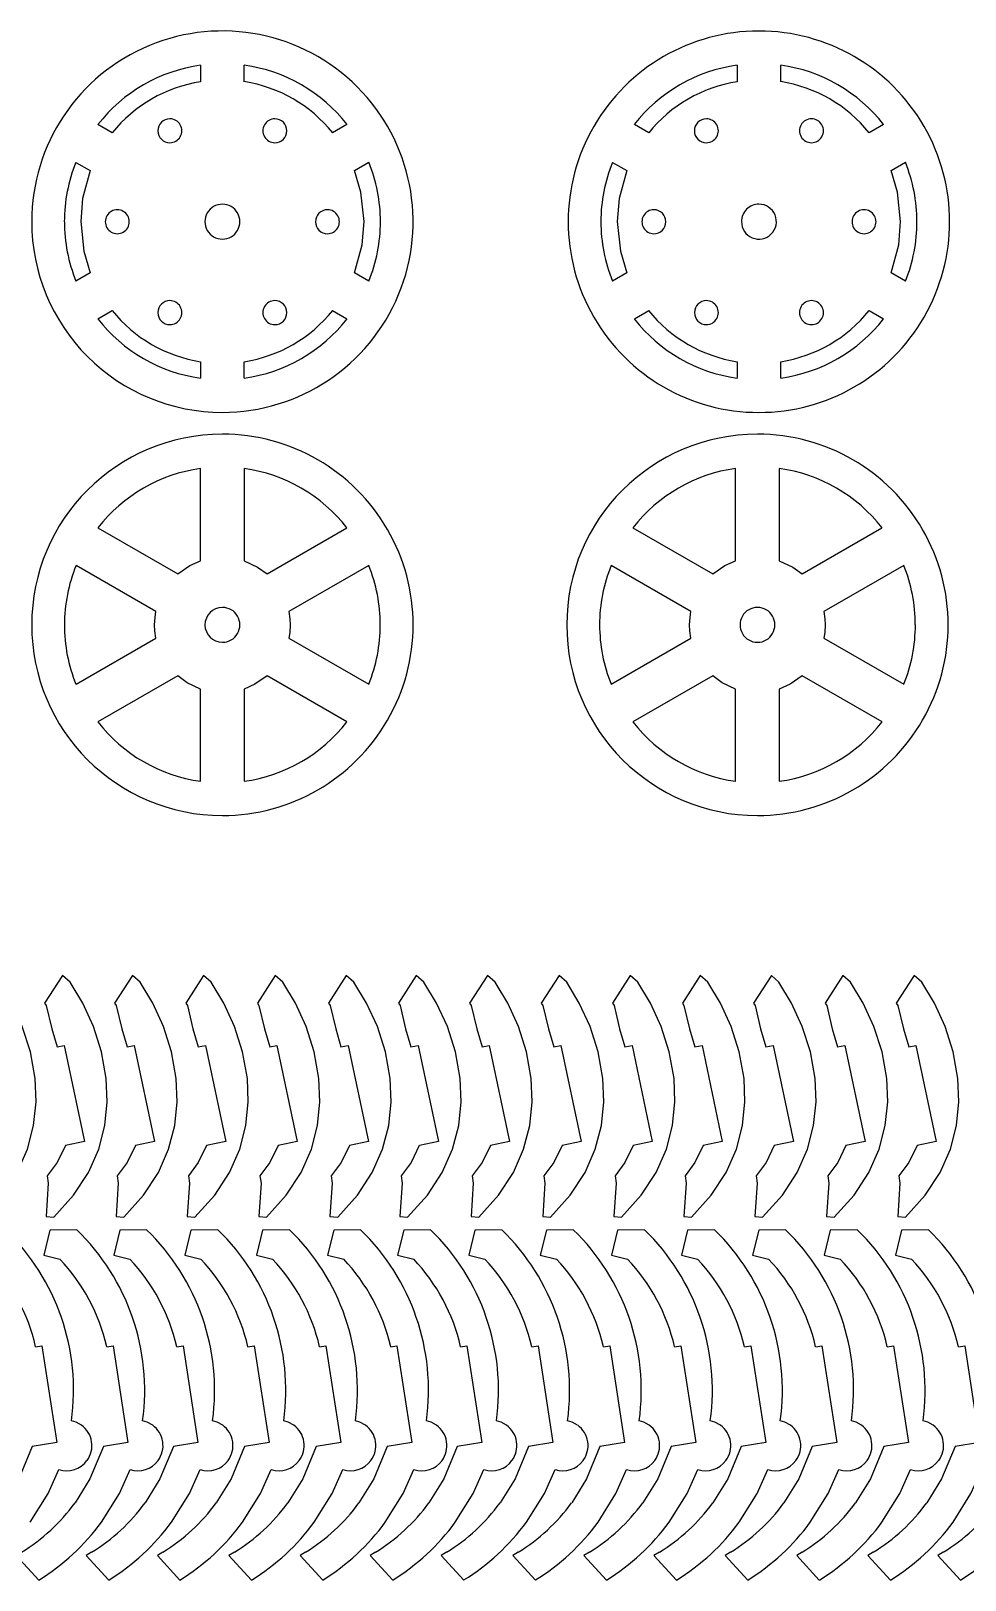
# Model space of a CAD drawing. Header units: millimetres. Extents: x -2305 to 1184, y -190 to 1638.
# Drawn here: x -1176.7 to -1048.2, y -186.8 to 26.4 of the extents above; entities that cross this region are included whole.
import ezdxf

# ---------------------------------------------------------------- set-up
doc = ezdxf.new("R2010")
doc.units = ezdxf.units.MM

msp = doc.modelspace()

# ---------------------------------------------------------------- linework, layer by layer
at = {"color": 7, "linetype": 'Continuous'}
for p, q in [((-1153.35, 21.69), (-1153.35, 19.42)), ((-1147.35, 19.42), (-1147.35, 21.69)), ((-1079.53, 21.69), (-1079.53, 19.42)), ((-1073.53, 19.42), (-1073.53, 21.69)), ((-1165.53, 12.38), (-1167.5, 13.52)), ((-1133.21, 13.52), (-1135.18, 12.38)), ((-1091.7, 12.38), (-1093.67, 13.52)), ((-1059.38, 13.52), (-1061.35, 12.38)), ((-1170.5, 8.32), (-1168.53, 7.19)), ((-1132.17, 7.19), (-1130.2, 8.33)), ((-1096.68, 8.32), (-1094.71, 7.19)), ((-1058.35, 7.19), (-1056.38, 8.33)), ((-1168.53, -6.88), (-1170.5, -8.01)), ((-1130.2, -8.01), (-1132.17, -6.88)), ((-1094.71, -6.88), (-1096.68, -8.01)), ((-1056.38, -8.01), (-1058.35, -6.88)), ((-1167.5, -13.21), (-1165.53, -12.07)), ((-1135.18, -12.07), (-1133.21, -13.2)), ((-1093.67, -13.21), (-1091.7, -12.07)), ((-1061.35, -12.07), (-1059.38, -13.2)), ((-1153.35, -19.11), (-1153.35, -21.37)), ((-1147.35, -21.37), (-1147.35, -19.11)), ((-1079.53, -19.11), (-1079.53, -21.37)), ((-1073.53, -21.37), (-1073.53, -19.11)), ((-1153.35, -46.5), (-1153.35, -33.8)), ((-1147.36, -33.8), (-1147.36, -46.49)), ((-1079.73, -46.5), (-1079.73, -33.8)), ((-1073.74, -33.8), (-1073.74, -46.49)), ((-1167.49, -41.97), (-1156.49, -48.32)), ((-1144.21, -48.31), (-1133.22, -41.97)), ((-1093.86, -41.97), (-1082.87, -48.32)), ((-1070.59, -48.31), (-1059.6, -41.97)), ((-1147.36, -46.49), (-1147.35, -46.5)), ((-1073.74, -46.49), (-1073.73, -46.5)), ((-1159.5, -53.5), (-1170.49, -47.16)), ((-1130.22, -47.16), (-1141.21, -53.5)), ((-1085.88, -53.5), (-1096.87, -47.16)), ((-1056.59, -47.16), (-1067.58, -53.5)), ((-1170.49, -63.49), (-1159.5, -57.14)), ((-1141.21, -57.14), (-1130.22, -63.49)), ((-1096.87, -63.49), (-1085.88, -57.14)), ((-1067.59, -57.14), (-1056.59, -63.49)), ((-1156.49, -62.33), (-1167.48, -68.67)), ((-1133.22, -68.68), (-1144.21, -62.33)), ((-1082.87, -62.33), (-1093.86, -68.67)), ((-1059.59, -68.68), (-1070.59, -62.33)), ((-1153.35, -76.84), (-1153.35, -64.15)), ((-1147.35, -64.15), (-1147.35, -76.84)), ((-1079.73, -76.84), (-1079.73, -64.15)), ((-1079.73, -64.15), (-1079.73, -64.15)), ((-1073.73, -64.15), (-1073.73, -76.84)), ((-1172.36, -103.59), (-1174.81, -107.36)), ((-1171.31, -104.5), (-1172.36, -103.59)), ((-1162.73, -103.59), (-1165.18, -107.36)), ((-1161.68, -104.5), (-1162.73, -103.59)), ((-1152.94, -103.59), (-1155.39, -107.36)), ((-1151.89, -104.5), (-1152.94, -103.59)), ((-1143.09, -103.59), (-1145.54, -107.36)), ((-1142.04, -104.5), (-1143.09, -103.59)), ((-1133.3, -103.59), (-1135.75, -107.36)), ((-1132.25, -104.5), (-1133.3, -103.59)), ((-1123.67, -103.59), (-1126.12, -107.36)), ((-1122.62, -104.5), (-1123.67, -103.59)), ((-1113.88, -103.59), (-1116.34, -107.36)), ((-1112.83, -104.5), (-1113.88, -103.59)), ((-1104.03, -103.59), (-1106.48, -107.36)), ((-1102.98, -104.5), (-1104.03, -103.59)), ((-1094.24, -103.59), (-1096.69, -107.36)), ((-1093.19, -104.5), (-1094.24, -103.59)), ((-1084.61, -103.59), (-1087.06, -107.36)), ((-1083.56, -104.5), (-1084.61, -103.59)), ((-1074.82, -103.59), (-1077.28, -107.36)), ((-1073.77, -104.5), (-1074.82, -103.59)), ((-1064.97, -103.59), (-1067.42, -107.36)), ((-1063.92, -104.5), (-1064.97, -103.59)), ((-1055.18, -103.59), (-1057.63, -107.36)), ((-1054.13, -104.5), (-1055.18, -103.59)), ((-1174.81, -107.36), (-1174.59, -107.69)), ((-1165.18, -107.36), (-1164.96, -107.69)), ((-1155.39, -107.36), (-1155.17, -107.69)), ((-1145.54, -107.36), (-1145.32, -107.69)), ((-1135.75, -107.36), (-1135.53, -107.69)), ((-1126.12, -107.36), (-1125.9, -107.69)), ((-1116.34, -107.36), (-1116.12, -107.69)), ((-1106.48, -107.36), (-1106.26, -107.69)), ((-1096.69, -107.36), (-1096.47, -107.69)), ((-1087.06, -107.36), (-1086.84, -107.69)), ((-1077.28, -107.36), (-1077.06, -107.69)), ((-1067.42, -107.36), (-1067.2, -107.69)), ((-1057.63, -107.36), (-1057.41, -107.69)), ((-1173.1, -113.4), (-1172.11, -113.19)), ((-1172.11, -113.19), (-1169.32, -126.4)), ((-1163.47, -113.4), (-1162.48, -113.19)), ((-1162.48, -113.19), (-1159.69, -126.4)), ((-1153.68, -113.4), (-1152.69, -113.19)), ((-1152.69, -113.19), (-1149.9, -126.4)), ((-1143.83, -113.4), (-1142.84, -113.19)), ((-1142.84, -113.19), (-1140.05, -126.4)), ((-1134.04, -113.4), (-1133.05, -113.19)), ((-1133.05, -113.19), (-1130.26, -126.4)), ((-1124.41, -113.4), (-1123.42, -113.19)), ((-1123.42, -113.19), (-1120.63, -126.4)), ((-1114.63, -113.4), (-1113.64, -113.19)), ((-1113.64, -113.19), (-1110.84, -126.4)), ((-1104.77, -113.4), (-1103.78, -113.19)), ((-1103.78, -113.19), (-1100.99, -126.4)), ((-1094.98, -113.4), (-1093.99, -113.19)), ((-1093.99, -113.19), (-1091.2, -126.4)), ((-1085.35, -113.4), (-1084.36, -113.19)), ((-1084.36, -113.19), (-1081.57, -126.4)), ((-1075.56, -113.4), (-1074.58, -113.19)), ((-1074.58, -113.19), (-1071.78, -126.4)), ((-1065.71, -113.4), (-1064.72, -113.19)), ((-1064.72, -113.19), (-1061.93, -126.4)), ((-1055.92, -113.4), (-1054.93, -113.19)), ((-1054.93, -113.19), (-1052.14, -126.4)), ((-1169.32, -126.4), (-1171.94, -126.95)), ((-1159.69, -126.4), (-1162.31, -126.95)), ((-1149.9, -126.4), (-1152.52, -126.95)), ((-1140.05, -126.4), (-1142.67, -126.95)), ((-1130.26, -126.4), (-1132.88, -126.95)), ((-1120.63, -126.4), (-1123.25, -126.95)), ((-1110.84, -126.4), (-1113.47, -126.95)), ((-1100.99, -126.4), (-1103.61, -126.95)), ((-1091.2, -126.4), (-1093.82, -126.95)), ((-1081.57, -126.4), (-1084.19, -126.95)), ((-1071.78, -126.4), (-1074.41, -126.95)), ((-1061.93, -126.4), (-1064.55, -126.95)), ((-1052.14, -126.4), (-1054.76, -126.95)), ((-1174.31, -132.15), (-1174.61, -136.74)), ((-1174.45, -131.13), (-1174.31, -132.15)), ((-1164.68, -132.15), (-1164.99, -136.74)), ((-1164.82, -131.13), (-1164.68, -132.15)), ((-1154.89, -132.15), (-1155.2, -136.74)), ((-1155.03, -131.13), (-1154.89, -132.15)), ((-1145.04, -132.15), (-1145.34, -136.74)), ((-1145.18, -131.13), (-1145.04, -132.15)), ((-1135.25, -132.15), (-1135.55, -136.74)), ((-1135.39, -131.13), (-1135.25, -132.15)), ((-1125.62, -132.15), (-1125.93, -136.74)), ((-1125.76, -131.13), (-1125.62, -132.15)), ((-1115.84, -132.15), (-1116.14, -136.74)), ((-1115.98, -131.13), (-1115.84, -132.15)), ((-1105.98, -132.15), (-1106.28, -136.74)), ((-1106.12, -131.13), (-1105.98, -132.15)), ((-1096.19, -132.15), (-1096.49, -136.74)), ((-1096.33, -131.13), (-1096.19, -132.15)), ((-1086.56, -132.15), (-1086.86, -136.74)), ((-1086.7, -131.13), (-1086.56, -132.15)), ((-1076.77, -132.15), (-1077.08, -136.74)), ((-1076.92, -131.13), (-1076.77, -132.15)), ((-1066.92, -132.15), (-1067.22, -136.74)), ((-1067.06, -131.13), (-1066.92, -132.15)), ((-1057.13, -132.15), (-1057.43, -136.74)), ((-1057.27, -131.13), (-1057.13, -132.15)), ((-1174.61, -136.74), (-1173.56, -136.81)), ((-1164.99, -136.74), (-1163.93, -136.81)), ((-1155.2, -136.74), (-1154.14, -136.81)), ((-1145.34, -136.74), (-1144.29, -136.81)), ((-1135.55, -136.74), (-1134.49, -136.81)), ((-1125.93, -136.74), (-1124.87, -136.81)), ((-1116.14, -136.74), (-1115.08, -136.81)), ((-1106.28, -136.74), (-1105.22, -136.81)), ((-1096.49, -136.74), (-1095.44, -136.81)), ((-1086.86, -136.74), (-1085.81, -136.81)), ((-1077.08, -136.74), (-1076.02, -136.81)), ((-1067.22, -136.74), (-1066.16, -136.81)), ((-1057.43, -136.74), (-1056.38, -136.81)), ((-1174.1, -138.61), (-1174.94, -142.05)), ((-1170.4, -138.56), (-1174.1, -138.61)), ((-1164.47, -138.61), (-1165.31, -142.05)), ((-1160.78, -138.56), (-1164.47, -138.61)), ((-1154.68, -138.61), (-1155.52, -142.05)), ((-1150.99, -138.56), (-1154.68, -138.61)), ((-1144.82, -138.61), (-1145.67, -142.05)), ((-1141.13, -138.56), (-1144.82, -138.61)), ((-1135.04, -138.61), (-1135.88, -142.05)), ((-1131.34, -138.56), (-1135.04, -138.61)), ((-1125.41, -138.61), (-1126.25, -142.05)), ((-1121.71, -138.56), (-1125.41, -138.61)), ((-1115.62, -138.61), (-1116.46, -142.05)), ((-1111.93, -138.56), (-1115.62, -138.61)), ((-1105.77, -138.61), (-1106.61, -142.05)), ((-1102.07, -138.56), (-1105.77, -138.61)), ((-1095.98, -138.61), (-1096.82, -142.05)), ((-1092.28, -138.56), (-1095.98, -138.61)), ((-1086.35, -138.61), (-1087.19, -142.05)), ((-1082.65, -138.56), (-1086.35, -138.61)), ((-1076.56, -138.61), (-1077.4, -142.05)), ((-1072.87, -138.56), (-1076.56, -138.61)), ((-1066.71, -138.61), (-1067.55, -142.05)), ((-1063.01, -138.56), (-1066.71, -138.61)), ((-1056.92, -138.61), (-1057.76, -142.05)), ((-1053.22, -138.56), (-1056.92, -138.61)), ((-1174.94, -142.05), (-1172.72, -142.6)), ((-1165.31, -142.05), (-1163.1, -142.6)), ((-1155.52, -142.05), (-1153.31, -142.6)), ((-1145.67, -142.05), (-1143.45, -142.6)), ((-1135.88, -142.05), (-1133.66, -142.6)), ((-1126.25, -142.05), (-1124.03, -142.6)), ((-1116.46, -142.05), (-1114.25, -142.6)), ((-1106.61, -142.05), (-1104.39, -142.6)), ((-1096.82, -142.05), (-1094.6, -142.6)), ((-1087.19, -142.05), (-1084.97, -142.6)), ((-1077.4, -142.05), (-1075.19, -142.6)), ((-1067.55, -142.05), (-1065.33, -142.6)), ((-1057.76, -142.05), (-1055.54, -142.6)), ((-1176.05, -154.65), (-1175.18, -154.52)), ((-1175.18, -154.52), (-1173.13, -167.85)), ((-1166.26, -154.65), (-1165.4, -154.52)), ((-1165.4, -154.52), (-1163.35, -167.85)), ((-1156.63, -154.65), (-1155.77, -154.52)), ((-1155.77, -154.52), (-1153.72, -167.85)), ((-1146.85, -154.65), (-1145.98, -154.52)), ((-1145.98, -154.52), (-1143.93, -167.85)), ((-1136.99, -154.65), (-1136.12, -154.52)), ((-1136.12, -154.52), (-1134.07, -167.85)), ((-1127.2, -154.65), (-1126.33, -154.52)), ((-1126.33, -154.52), (-1124.28, -167.85)), ((-1117.57, -154.65), (-1116.7, -154.52)), ((-1116.7, -154.52), (-1114.65, -167.85)), ((-1107.79, -154.65), (-1106.92, -154.52)), ((-1106.92, -154.52), (-1104.87, -167.85)), ((-1097.93, -154.65), (-1097.06, -154.52)), ((-1097.06, -154.52), (-1095.01, -167.85)), ((-1088.14, -154.65), (-1087.27, -154.52)), ((-1087.27, -154.52), (-1085.22, -167.85)), ((-1078.51, -154.65), (-1077.65, -154.52)), ((-1077.65, -154.52), (-1075.6, -167.85)), ((-1068.72, -154.65), (-1067.86, -154.52)), ((-1067.86, -154.52), (-1065.81, -167.85)), ((-1058.87, -154.65), (-1058, -154.52)), ((-1058, -154.52), (-1055.95, -167.85)), ((-1049.08, -154.65), (-1048.22, -154.52)), ((-1048.22, -154.52), (-1046.17, -167.85)), ((-1173.13, -167.85), (-1176.52, -168.37)), ((-1163.35, -167.85), (-1166.73, -168.37)), ((-1153.72, -167.85), (-1157.1, -168.37)), ((-1143.93, -167.85), (-1147.32, -168.37)), ((-1134.07, -167.85), (-1137.46, -168.37)), ((-1124.28, -167.85), (-1127.67, -168.37)), ((-1114.65, -167.85), (-1118.04, -168.37)), ((-1104.87, -167.85), (-1108.25, -168.37)), ((-1095.01, -167.85), (-1098.4, -168.37)), ((-1085.22, -167.85), (-1088.61, -168.37)), ((-1075.6, -167.85), (-1078.98, -168.37)), ((-1065.81, -167.85), (-1069.2, -168.37)), ((-1055.95, -167.85), (-1059.34, -168.37)), ((-1046.17, -167.85), (-1049.55, -168.37)), ((-1168.35, -182.93), (-1169.09, -183.39)), ((-1158.56, -182.93), (-1159.3, -183.39)), ((-1148.7, -182.93), (-1149.45, -183.39)), ((-1138.92, -182.93), (-1139.66, -183.39)), ((-1129.28, -182.93), (-1130.03, -183.39)), ((-1119.5, -182.93), (-1120.24, -183.39)), ((-1109.64, -182.93), (-1110.39, -183.39)), ((-1099.86, -182.93), (-1100.6, -183.39)), ((-1090.23, -182.93), (-1090.97, -183.39)), ((-1080.44, -182.93), (-1081.18, -183.39)), ((-1070.58, -182.93), (-1071.32, -183.39)), ((-1060.79, -182.93), (-1061.54, -183.39)), ((-1051.16, -182.93), (-1051.91, -183.39)), ((-1178.72, -183.39), (-1175.61, -186.76)), ((-1169.09, -183.39), (-1165.98, -186.76)), ((-1159.3, -183.39), (-1156.19, -186.76)), ((-1149.45, -183.39), (-1146.34, -186.76)), ((-1139.66, -183.39), (-1136.55, -186.76)), ((-1130.03, -183.39), (-1126.92, -186.76)), ((-1120.24, -183.39), (-1117.13, -186.76)), ((-1110.39, -183.39), (-1107.28, -186.76)), ((-1100.6, -183.39), (-1097.49, -186.76)), ((-1090.97, -183.39), (-1087.86, -186.76)), ((-1081.18, -183.39), (-1078.07, -186.76)), ((-1071.32, -183.39), (-1068.22, -186.76)), ((-1061.54, -183.39), (-1058.43, -186.76)), ((-1051.91, -183.39), (-1048.8, -186.76))]:
    msp.add_line(p, q, dxfattribs=at)
at = {"color": 7, "linetype": 'Continuous', "flags": 128}
for points in [[(-1168.53, 7.19), (-1169.58, 3.36), (-1169.84, 0.16)], [(-1130.86, 0.16), (-1131.29, 4.21), (-1132.17, 7.19)], [(-1094.71, 7.19), (-1095.75, 3.36), (-1096.02, 0.16)], [(-1057.04, 0.16), (-1057.46, 4.21), (-1058.35, 7.19)], [(-1169.84, 0.16), (-1169.42, -3.89), (-1168.53, -6.88)], [(-1132.17, -6.88), (-1131.13, -3.05), (-1130.86, 0.16)], [(-1096.02, 0.16), (-1095.59, -3.89), (-1094.71, -6.88)], [(-1058.35, -6.88), (-1057.3, -3.05), (-1057.04, 0.16)], [(-1156.49, -48.32), (-1154.83, -47.15), (-1153.35, -46.5)], [(-1147.35, -46.5), (-1145.5, -47.37), (-1144.21, -48.31)], [(-1082.87, -48.32), (-1081.21, -47.15), (-1079.73, -46.5)], [(-1073.73, -46.5), (-1071.88, -47.37), (-1070.59, -48.31)], [(-1159.68, -55.32), (-1159.62, -54.29), (-1159.5, -53.5)], [(-1159.5, -57.14), (-1159.64, -56.13), (-1159.68, -55.32)], [(-1141.21, -53.5), (-1141.06, -54.51), (-1141.03, -55.32)], [(-1141.03, -55.32), (-1141.08, -56.35), (-1141.21, -57.14)], [(-1086.06, -55.32), (-1086, -54.29), (-1085.88, -53.5)], [(-1085.88, -57.14), (-1086.02, -56.13), (-1086.06, -55.32)], [(-1067.4, -55.32), (-1067.46, -56.35), (-1067.59, -57.14)], [(-1067.58, -53.5), (-1067.44, -54.51), (-1067.4, -55.32)], [(-1153.35, -64.15), (-1155.21, -63.28), (-1156.49, -62.33)], [(-1144.21, -62.33), (-1145.87, -63.5), (-1147.35, -64.15)], [(-1079.73, -64.15), (-1081.59, -63.28), (-1082.87, -62.33)], [(-1070.59, -62.33), (-1072.25, -63.5), (-1073.73, -64.15)], [(-1183.34, -136.81), (-1180.62, -133.81), (-1178.58, -130.68), (-1177.16, -127.47), (-1176.32, -124.21), (-1175.99, -120.95), (-1176.12, -117.74), (-1176.77, -114.07), (-1177.88, -110.59), (-1179.36, -107.38), (-1181.1, -104.5)], [(-1173.56, -136.81), (-1170.83, -133.81), (-1168.79, -130.68), (-1167.37, -127.47), (-1166.53, -124.21), (-1166.2, -120.95), (-1166.33, -117.74), (-1166.98, -114.07), (-1168.09, -110.59), (-1169.57, -107.38), (-1171.31, -104.5)], [(-1163.93, -136.81), (-1161.2, -133.81), (-1159.16, -130.68), (-1157.75, -127.47), (-1156.9, -124.21), (-1156.57, -120.95), (-1156.7, -117.74), (-1157.35, -114.07), (-1158.47, -110.59), (-1159.94, -107.38), (-1161.68, -104.5)], [(-1154.14, -136.81), (-1151.41, -133.81), (-1149.37, -130.68), (-1147.96, -127.47), (-1147.11, -124.21), (-1146.79, -120.95), (-1146.91, -117.74), (-1147.57, -114.07), (-1148.68, -110.59), (-1150.15, -107.38), (-1151.89, -104.5)], [(-1144.29, -136.81), (-1141.56, -133.81), (-1139.52, -130.68), (-1138.1, -127.47), (-1137.26, -124.21), (-1136.93, -120.95), (-1137.06, -117.74), (-1137.71, -114.07), (-1138.82, -110.59), (-1140.3, -107.38), (-1142.04, -104.5)], [(-1134.49, -136.81), (-1131.77, -133.81), (-1129.73, -130.68), (-1128.31, -127.47), (-1127.47, -124.21), (-1127.14, -120.95), (-1127.27, -117.74), (-1127.92, -114.07), (-1129.03, -110.59), (-1130.51, -107.38), (-1132.25, -104.5)], [(-1124.87, -136.81), (-1122.14, -133.81), (-1120.1, -130.68), (-1118.69, -127.47), (-1117.84, -124.21), (-1117.51, -120.95), (-1117.64, -117.74), (-1118.29, -114.07), (-1119.4, -110.59), (-1120.88, -107.38), (-1122.62, -104.5)], [(-1115.08, -136.81), (-1112.35, -133.81), (-1110.31, -130.68), (-1108.9, -127.47), (-1108.06, -124.21), (-1107.73, -120.95), (-1107.85, -117.74), (-1108.51, -114.07), (-1109.62, -110.59), (-1111.09, -107.38), (-1112.83, -104.5)], [(-1105.22, -136.81), (-1102.5, -133.81), (-1100.46, -130.68), (-1099.04, -127.47), (-1098.2, -124.21), (-1097.87, -120.95), (-1098, -117.74), (-1098.65, -114.07), (-1099.76, -110.59), (-1101.24, -107.38), (-1102.98, -104.5)], [(-1095.44, -136.81), (-1092.71, -133.81), (-1090.67, -130.68), (-1089.25, -127.47), (-1088.41, -124.21), (-1088.08, -120.95), (-1088.21, -117.74), (-1088.86, -114.07), (-1089.97, -110.59), (-1091.45, -107.38), (-1093.19, -104.5)], [(-1085.81, -136.81), (-1083.08, -133.81), (-1081.04, -130.68), (-1079.63, -127.47), (-1078.78, -124.21), (-1078.45, -120.95), (-1078.58, -117.74), (-1079.23, -114.07), (-1080.35, -110.59), (-1081.82, -107.38), (-1083.56, -104.5)], [(-1076.02, -136.81), (-1073.29, -133.81), (-1071.25, -130.68), (-1069.84, -127.47), (-1069, -124.21), (-1068.67, -120.95), (-1068.79, -117.74), (-1069.45, -114.07), (-1070.56, -110.59), (-1072.03, -107.38), (-1073.77, -104.5)], [(-1066.16, -136.81), (-1063.44, -133.81), (-1061.39, -130.68), (-1059.98, -127.47), (-1059.14, -124.21), (-1058.81, -120.95), (-1058.94, -117.74), (-1059.59, -114.07), (-1060.7, -110.59), (-1062.18, -107.38), (-1063.92, -104.5)], [(-1056.38, -136.81), (-1053.65, -133.81), (-1051.61, -130.68), (-1050.19, -127.47), (-1049.35, -124.21), (-1049.02, -120.95), (-1049.15, -117.74), (-1049.8, -114.07), (-1050.91, -110.59), (-1052.39, -107.38), (-1054.13, -104.5)], [(-1174.59, -107.69), (-1173.83, -110.89), (-1173.1, -113.4)], [(-1164.96, -107.69), (-1164.2, -110.89), (-1163.47, -113.4)], [(-1155.17, -107.69), (-1154.41, -110.89), (-1153.68, -113.4)], [(-1145.32, -107.69), (-1144.56, -110.89), (-1143.83, -113.4)], [(-1135.53, -107.69), (-1134.76, -110.89), (-1134.04, -113.4)], [(-1125.9, -107.69), (-1125.14, -110.89), (-1124.41, -113.4)], [(-1116.12, -107.69), (-1115.35, -110.89), (-1114.63, -113.4)], [(-1106.26, -107.69), (-1105.49, -110.89), (-1104.77, -113.4)], [(-1096.47, -107.69), (-1095.71, -110.89), (-1094.98, -113.4)], [(-1086.84, -107.69), (-1086.08, -110.89), (-1085.35, -113.4)], [(-1077.06, -107.69), (-1076.29, -110.89), (-1075.56, -113.4)], [(-1067.2, -107.69), (-1066.43, -110.89), (-1065.71, -113.4)], [(-1057.41, -107.69), (-1056.64, -110.89), (-1055.92, -113.4)], [(-1171.94, -126.95), (-1173.08, -129.31), (-1174.45, -131.13)], [(-1162.31, -126.95), (-1163.45, -129.31), (-1164.82, -131.13)], [(-1152.52, -126.95), (-1153.67, -129.31), (-1155.03, -131.13)], [(-1142.67, -126.95), (-1143.81, -129.31), (-1145.18, -131.13)], [(-1132.88, -126.95), (-1134.02, -129.31), (-1135.39, -131.13)], [(-1123.26, -126.95), (-1124.4, -129.31), (-1125.76, -131.13)], [(-1113.47, -126.95), (-1114.61, -129.31), (-1115.98, -131.13)], [(-1103.61, -126.95), (-1104.75, -129.31), (-1106.12, -131.13)], [(-1093.82, -126.95), (-1094.96, -129.31), (-1096.33, -131.13)], [(-1084.2, -126.95), (-1085.34, -129.31), (-1086.7, -131.13)], [(-1074.41, -126.95), (-1075.55, -129.31), (-1076.92, -131.13)], [(-1064.55, -126.95), (-1065.69, -129.31), (-1067.06, -131.13)], [(-1054.76, -126.95), (-1055.9, -129.31), (-1057.27, -131.13)], [(-1169.73, -165.45), (-1170.49, -165.03), (-1171.12, -164.84)], [(-1159.94, -165.45), (-1160.7, -165.03), (-1161.34, -164.84)], [(-1150.31, -165.45), (-1151.07, -165.03), (-1151.71, -164.84)], [(-1140.52, -165.45), (-1141.28, -165.03), (-1141.92, -164.84)], [(-1130.67, -165.45), (-1131.43, -165.03), (-1132.06, -164.84)], [(-1120.88, -165.45), (-1121.64, -165.03), (-1122.28, -164.84)], [(-1111.25, -165.45), (-1112.01, -165.03), (-1112.65, -164.84)], [(-1101.47, -165.45), (-1102.22, -165.03), (-1102.86, -164.84)], [(-1091.61, -165.45), (-1092.37, -165.03), (-1093.01, -164.84)], [(-1081.82, -165.45), (-1082.58, -165.03), (-1083.22, -164.84)], [(-1072.19, -165.45), (-1072.95, -165.03), (-1073.59, -164.84)], [(-1062.41, -165.45), (-1063.17, -165.03), (-1063.8, -164.84)], [(-1052.55, -165.45), (-1053.31, -165.03), (-1053.94, -164.84)], [(-1176.52, -168.37), (-1178.36, -172.84), (-1180.41, -176.14)], [(-1166.73, -168.37), (-1168.57, -172.84), (-1170.62, -176.14)], [(-1157.1, -168.37), (-1158.94, -172.84), (-1161, -176.14)], [(-1147.32, -168.37), (-1149.15, -172.84), (-1151.21, -176.14)], [(-1137.46, -168.37), (-1139.29, -172.84), (-1141.35, -176.14)], [(-1127.67, -168.37), (-1129.51, -172.84), (-1131.57, -176.14)], [(-1118.04, -168.37), (-1119.88, -172.84), (-1121.93, -176.14)], [(-1108.25, -168.37), (-1110.09, -172.84), (-1112.15, -176.14)], [(-1098.4, -168.37), (-1100.24, -172.84), (-1102.29, -176.14)], [(-1088.61, -168.37), (-1090.45, -172.84), (-1092.51, -176.14)], [(-1078.98, -168.37), (-1080.82, -172.84), (-1082.88, -176.14)], [(-1069.2, -168.37), (-1071.03, -172.84), (-1073.09, -176.14)], [(-1059.34, -168.37), (-1061.18, -172.84), (-1063.23, -176.14)], [(-1049.55, -168.37), (-1051.39, -172.84), (-1053.44, -176.14)], [(-1176.79, -178.8), (-1174.32, -174.84), (-1172.85, -171.57)], [(-1167, -178.8), (-1164.53, -174.84), (-1163.06, -171.57)], [(-1157.37, -178.8), (-1154.9, -174.84), (-1153.43, -171.57)], [(-1147.58, -178.8), (-1145.11, -174.84), (-1143.64, -171.57)], [(-1137.72, -178.8), (-1135.26, -174.84), (-1133.79, -171.57)], [(-1127.94, -178.8), (-1125.47, -174.84), (-1124, -171.57)], [(-1118.31, -178.8), (-1115.84, -174.84), (-1114.37, -171.57)], [(-1108.52, -178.8), (-1106.05, -174.84), (-1104.58, -171.57)], [(-1098.67, -178.8), (-1096.2, -174.84), (-1094.73, -171.57)], [(-1088.88, -178.8), (-1086.41, -174.84), (-1084.94, -171.57)], [(-1079.25, -178.8), (-1076.78, -174.84), (-1075.31, -171.57)], [(-1069.46, -178.8), (-1066.99, -174.84), (-1065.52, -171.57)], [(-1059.61, -178.8), (-1057.14, -174.84), (-1055.67, -171.57)], [(-1049.82, -178.8), (-1047.35, -174.84), (-1045.88, -171.57)]]:
    msp.add_lwpolyline(points, dxfattribs=at)
at = {"color": 7, "linetype": 'Continuous'}
for centre, radius, start, end in [((-1150.35, 0.16), 26.24, 269.994, 180.0075), ((-1076.53, 0.15), 26.24, 90.0001, 270.0008), ((-1076.53, 0.15), 26.24, 269.9988, 90.0004), ((-1150.36, 0.18), 21.71, 97.9113, 142.1083), ((-1150.34, 0.18), 21.72, 37.9115, 82.0893), ((-1076.54, 0.18), 21.72, 97.914, 142.1055), ((-1076.52, 0.18), 21.72, 37.9115, 82.0896), ((-1150.36, 0.19), 19.46, 98.8421, 141.2141), ((-1150.36, 0.17), 19.49, 38.8192, 81.1204), ((-1076.53, 0.19), 19.46, 98.8454, 141.2109), ((-1076.54, 0.17), 19.49, 38.8191, 81.1224), ((-1157.58, 12.67), 1.65, 90.0065, 269.9932), ((-1157.58, 12.67), 1.65, 269.99, 90.0103), ((-1143.13, 12.67), 1.65, 89.99, 270.0087), ((-1143.13, 12.67), 1.65, 270.0065, 89.9949), ((-1083.76, 12.67), 1.65, 90.0065, 269.9911), ((-1083.76, 12.67), 1.65, 269.99, 90.0125), ((-1069.3, 12.67), 1.65, 89.99, 270.0079), ((-1069.3, 12.67), 1.65, 269.99, 90.0121), ((-1150.46, 0.17), 21.64, 157.8764, 180.0462), ((-1150.25, 0.18), 21.64, 359.9466, 22.123), ((-1076.63, 0.17), 21.64, 157.8771, 180.0447), ((-1076.42, 0.18), 21.63, 359.9404, 22.1295), ((-1150.36, 0.16), 2.4, 89.9644, 270.0293), ((-1150.35, 0.16), 2.4, 269.967, 90.0393), ((-1076.53, 0.16), 2.4, 89.927, 180.0626), ((-1076.53, 0.16), 2.4, 180.0001, 90.0076), ((-1150.37, 0.14), 26.22, 179.9642, 270.0385), ((-1150.43, 0.14), 21.66, 179.9582, 202.1098), ((-1164.81, 0.15), 1.65, 89.99, 269.995), ((-1164.81, 0.15), 1.65, 270.0065, 90.0085), ((-1135.9, 0.15), 1.65, 90.0065, 269.9903), ((-1135.9, 0.15), 1.65, 269.99, 90.0133), ((-1150.24, 0.13), 21.63, 337.8722, 0.0548), ((-1076.62, 0.14), 21.65, 179.9529, 202.1142), ((-1090.98, 0.15), 1.65, 89.99, 270.0094), ((-1090.98, 0.15), 1.65, 270.0065, 89.9941), ((-1062.07, 0.15), 1.65, 89.9945, 269.9987), ((-1062.07, 0.15), 1.65, 269.9945, 90.0123), ((-1076.4, 0.13), 21.62, 337.8676, 0.0597), ((-1150.35, 0.14), 19.48, 218.8067, 261.1413), ((-1157.58, -12.36), 1.65, 90.015, 269.9847), ((-1157.58, -12.36), 1.65, 269.9985, 90.0019), ((-1150.35, 0.13), 19.47, 278.857, 321.2065), ((-1143.13, -12.36), 1.65, 89.9985, 270.0002), ((-1143.13, -12.36), 1.65, 270.015, 89.9864), ((-1076.53, 0.14), 19.48, 218.8083, 261.1397), ((-1083.75, -12.36), 1.65, 90.015, 269.9826), ((-1083.76, -12.36), 1.65, 269.9985, 90.004), ((-1076.53, 0.13), 19.47, 278.8567, 321.2066), ((-1069.3, -12.36), 1.65, 89.9985, 269.9994), ((-1069.3, -12.36), 1.65, 269.9985, 90.0037), ((-1150.36, 0.14), 21.72, 217.918, 262.0886), ((-1150.34, 0.14), 21.72, 277.9081, 322.0865), ((-1076.54, 0.14), 21.72, 217.9181, 262.0885), ((-1076.51, 0.14), 21.71, 277.9065, 322.0881), ((-1150.35, -55.32), 26.24, 90.0006, 269.9987), ((-1150.35, -55.32), 26.24, 269.9995, 90.0012), ((-1076.73, -55.32), 26.24, 89.9995, 269.9995), ((-1076.73, -55.32), 26.24, 269.9995, 90.0015), ((-1150.36, -55.3), 21.7, 97.9225, 142.1123), ((-1150.35, -55.3), 21.7, 37.8953, 82.0834), ((-1076.74, -55.29), 21.7, 97.92, 142.1168), ((-1076.72, -55.29), 21.7, 37.8924, 82.088), ((-1150.39, -55.31), 21.69, 157.9103, 180.0235), ((-1150.28, -55.3), 21.65, 359.9578, 22.1024), ((-1076.8, -55.31), 21.66, 157.8978, 180.0444), ((-1076.65, -55.3), 21.64, 359.9518, 22.1075), ((-1150.35, -55.32), 2.4, 90.0043, 269.9894), ((-1150.35, -55.32), 2.4, 269.993, 90.0133), ((-1076.73, -55.32), 2.4, 89.993, 269.9981), ((-1076.73, -55.32), 2.4, 269.993, 90.0158), ((-1150.4, -55.33), 21.69, 179.9816, 202.0977), ((-1150.29, -55.33), 21.66, 337.8974, 0.0401), ((-1076.83, -55.34), 21.62, 179.9444, 202.1235), ((-1076.67, -55.33), 21.67, 337.9014, 0.0416), ((-1150.36, -55.35), 21.7, 217.8918, 262.0804), ((-1150.34, -55.35), 21.7, 277.9214, 322.1046), ((-1076.74, -55.35), 21.7, 217.8937, 262.0835), ((-1076.72, -55.34), 21.71, 277.9195, 322.0955), ((-1201.58, -160.64), 30.75, 352.1518, 45.9167), ((-1191.78, -160.64), 30.74, 352.1397, 45.9226), ((-1182.16, -160.64), 30.74, 352.1421, 45.9207), ((-1172.37, -160.64), 30.74, 352.1483, 45.9191), ((-1162.52, -160.64), 30.75, 352.1545, 45.9161), ((-1152.73, -160.64), 30.74, 352.1408, 45.9199), ((-1143.1, -160.64), 30.74, 352.1447, 45.9201), ((-1133.31, -160.64), 30.74, 352.1422, 45.92), ((-1123.45, -160.64), 30.74, 352.1393, 45.9207), ((-1113.67, -160.64), 30.74, 352.1378, 45.9193), ((-1104.04, -160.64), 30.74, 352.1416, 45.916), ((-1094.25, -160.64), 30.74, 352.1407, 45.92), ((-1084.4, -160.64), 30.74, 352.1478, 45.9179), ((-1074.6, -160.64), 30.74, 352.1411, 45.9261), ((-1201.42, -160.5), 26.04, 12.9926, 43.4238), ((-1191.66, -160.52), 26.07, 13.0151, 43.4099), ((-1182.03, -160.52), 26.07, 13.0138, 43.4136), ((-1172.22, -160.5), 26.04, 12.9932, 43.4217), ((-1162.36, -160.5), 26.04, 12.9925, 43.424), ((-1152.58, -160.51), 26.05, 13.0096, 43.4296), ((-1142.95, -160.51), 26.05, 13.0068, 43.4249), ((-1133.15, -160.5), 26.03, 12.9863, 43.4274), ((-1123.33, -160.52), 26.07, 13.0147, 43.4081), ((-1113.53, -160.51), 26.06, 13.0091, 43.4151), ((-1103.91, -160.52), 26.06, 13.0096, 43.4135), ((-1094.13, -160.52), 26.07, 13.0154, 43.406), ((-1084.27, -160.52), 26.07, 13.0146, 43.4114), ((-1074.48, -160.52), 26.07, 13.0115, 43.4117), ((-1171.78, -168.25), 3.48, 323.6735, 53.7748), ((-1162, -168.25), 3.48, 323.7074, 53.7598), ((-1152.37, -168.25), 3.48, 323.7121, 53.7583), ((-1142.58, -168.25), 3.48, 323.6799, 53.7728), ((-1132.72, -168.25), 3.48, 323.7036, 53.7662), ((-1122.94, -168.25), 3.48, 323.7089, 53.7394), ((-1113.31, -168.25), 3.48, 323.7069, 53.7401), ((-1103.52, -168.25), 3.48, 323.6875, 53.781), ((-1093.67, -168.25), 3.48, 323.6879, 53.7804), ((-1083.88, -168.25), 3.48, 323.7007, 53.7507), ((-1074.25, -168.25), 3.48, 323.6892, 53.7544), ((-1064.46, -168.25), 3.48, 323.6942, 53.7783), ((-1054.6, -168.25), 3.48, 323.6774, 53.7986), ((-1171.79, -168.25), 3.48, 252.269, 323.7196), ((-1162, -168.25), 3.48, 252.297, 323.6813), ((-1152.37, -168.25), 3.48, 252.2975, 323.6821), ((-1142.58, -168.25), 3.48, 252.2679, 323.7181), ((-1132.73, -168.25), 3.48, 252.2902, 323.6726), ((-1122.94, -168.25), 3.48, 252.2775, 323.7111), ((-1113.31, -168.25), 3.48, 252.2728, 323.7069), ((-1103.52, -168.25), 3.48, 252.2868, 323.688), ((-1093.67, -168.25), 3.48, 252.2828, 323.7084), ((-1083.88, -168.25), 3.48, 252.2694, 323.7203), ((-1074.25, -168.25), 3.48, 252.2682, 323.7185), ((-1064.46, -168.25), 3.48, 252.2835, 323.7094), ((-1054.61, -168.25), 3.48, 252.2869, 323.6947), ((-1191.67, -160.73), 26.08, 301.6723, 323.7902), ((-1182.04, -160.73), 26.09, 301.6734, 323.7881), ((-1172.25, -160.74), 26.08, 301.6711, 323.7926), ((-1162.38, -160.75), 26.06, 301.6614, 323.7962), ((-1152.61, -160.73), 26.09, 301.6733, 323.7882), ((-1142.97, -160.74), 26.07, 301.6656, 323.7963), ((-1133.19, -160.73), 26.08, 301.6679, 323.7904), ((-1123.31, -160.76), 26.04, 301.6534, 323.8051), ((-1113.52, -160.77), 26.03, 301.6538, 323.814), ((-1103.89, -160.77), 26.04, 301.6549, 323.8119), ((-1094.11, -160.76), 26.05, 301.6548, 323.8022), ((-1084.28, -160.73), 26.08, 301.6703, 323.7892), ((-1074.49, -160.73), 26.09, 301.6742, 323.7864), ((-1064.86, -160.72), 26.09, 301.6731, 323.7836), ((-1191.69, -160.71), 30.61, 301.6986, 323.7811), ((-1182.07, -160.71), 30.61, 301.7002, 323.7805), ((-1172.28, -160.71), 30.61, 301.7001, 323.7818), ((-1162.43, -160.7), 30.63, 301.703, 323.7714), ((-1152.65, -160.7), 30.63, 301.7029, 323.7714), ((-1143.02, -160.69), 30.64, 301.7036, 323.7671), ((-1133.23, -160.69), 30.63, 301.7013, 323.7693), ((-1123.37, -160.7), 30.62, 301.6998, 323.7739), ((-1113.6, -160.69), 30.64, 301.7058, 323.7663), ((-1103.96, -160.69), 30.64, 301.702, 323.7678), ((-1094.17, -160.7), 30.63, 301.7019, 323.7731), ((-1084.3, -160.71), 30.61, 301.7007, 323.7815), ((-1074.52, -160.71), 30.62, 301.7006, 323.7776), ((-1064.89, -160.71), 30.62, 301.7008, 323.7775)]:
    msp.add_arc(centre, radius, start, end, dxfattribs=at)

doc.saveas('drawing.dxf')
